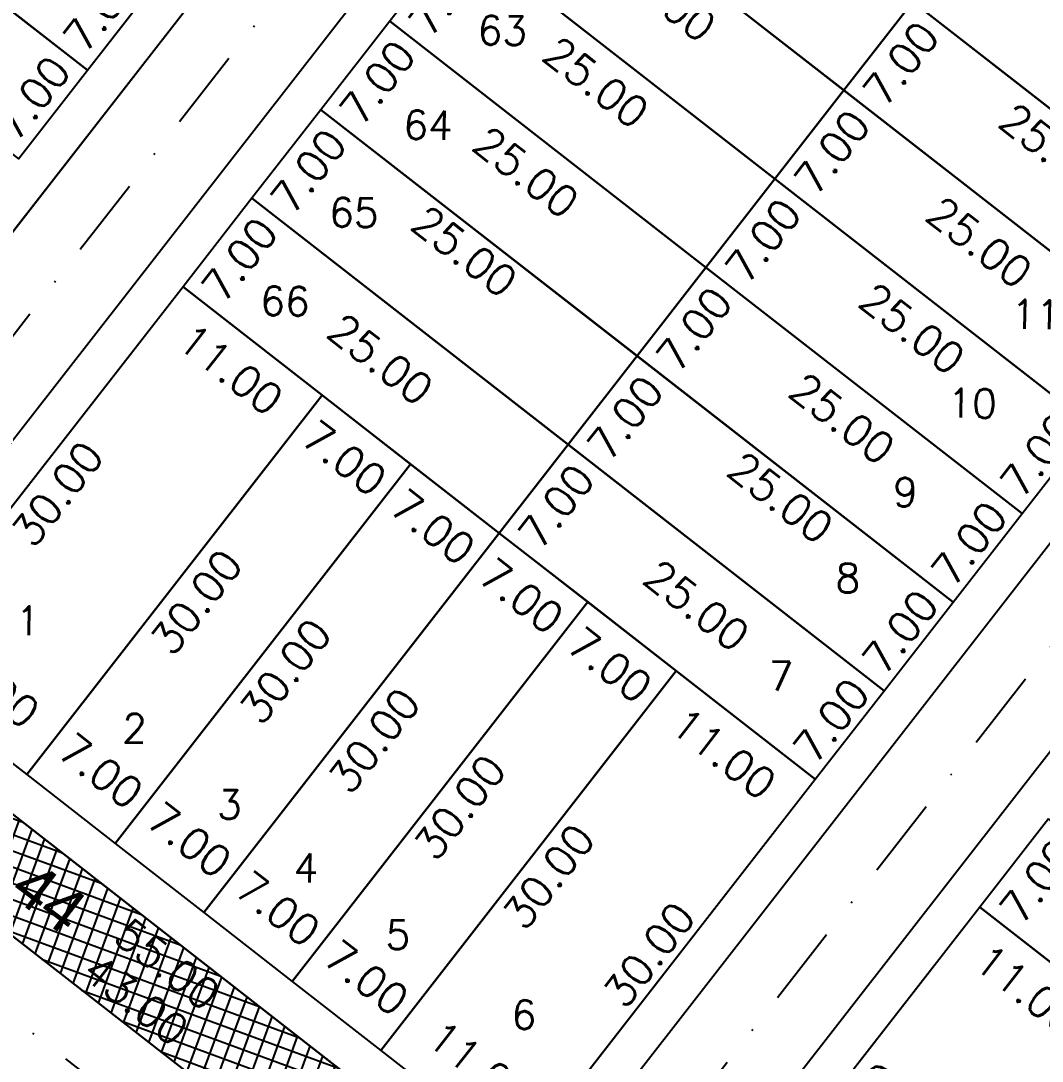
# Model space of a CAD drawing. Header units: millimetres. Extents: x -4430026 to 4783824, y 584 to 9593110.
# Drawn here: x 2690.1 to 2753.8, y 958.2 to 1023.1 of the extents above; entities that cross this region are included whole.
import ezdxf
from ezdxf.enums import TextEntityAlignment as Align

# ---------------------------------------------------------------- set-up
doc = ezdxf.new("R2010")
doc.units = ezdxf.units.MM
doc.linetypes.add('CONTINUO', pattern=[0])
doc.linetypes.add('DASHDOT', pattern=[1, 0.5, -0.25, 0, -0.25])
for name, color, linetype in [('Bra-Rua Calçadas', 1, 'Continuous'), ('Calçada', 1, 'Continuous'), ('Cota', 8, 'Continuous'), ('EIXO DAS VIAS', 252, 'DASHDOT'), ('Lotes', 2, 'Continuous'), ('Numero de lotes', 5, 'Continuous'), ('TXT A.VERDES', 7, 'Continuous'), ('Área Verde Alameda etc.', 92, 'Continuous')]:
    doc.layers.add(name, color=color, linetype=linetype)
doc.styles.add('arcad1', font='romans.shx')
doc.styles.add('ROMANS', font='romans.shx')
doc.dimstyles.new('BOLA100', dxfattribs={"dimscale": 0, "dimtxt": 1.9, "dimasz": 0.18, "dimexe": 0.18, "dimexo": 0.063, "dimgap": 0, "dimtad": 1, "dimzin": 4, "dimdsep": 46, "dimtxsty": 'ROMANS', "dimcen": 0.09, "dimse1": 1, "dimse2": 1, "dimsd1": 1, "dimsd2": 1, "dimclrt": 256, "dimaunit": 1, "dimadec": 4, "dimazin": 0, "dimtfac": 1.2, "dimtix": 1, "dimtmove": 2, "dimatfit": 3, "dimfxl": 1, "dimtvp": 2, "dimtolj": 1, "dimtzin": 4, "dimarcsym": 0})
pattern_1 = [(69.82082076, (-350710.31295, -9590084.73025), (-0.894034063135, 0.32857167248), []), (159.82082076, (-350710.31295, -9590084.73025), (-0.32857167248, -0.894034063135), [])]

# ---------------------------------------------------------------- blocks, each defined once
blk = doc.blocks.new('*D640')
at = {"layer": 'DEFPOINTS', "color": 0}
for p in [(2749.92, 967.838), (2752.121, 966.124), (2731.489, 944.168)]:
    blk.add_point(p, dxfattribs=at)
at = {"layer": 'Cota', "insert": (2742.156, 954.872), "char_height": 1.9, "attachment_point": 5, "rotation": 52.09358, "style": 'ROMANS'}
blk.add_mtext('\\A1;30.00', dxfattribs=at)
blk = doc.blocks.new('*D641')
at = {"layer": 'DEFPOINTS', "color": 0}
for p in [(2758.599, 961.08), (2760.646, 959.486), (2740.168, 937.409)]:
    blk.add_point(p, dxfattribs=at)
at = {"layer": 'Cota', "insert": (2750.681, 948.234), "char_height": 1.9, "attachment_point": 5, "rotation": 52.09358, "style": 'ROMANS'}
blk.add_mtext('\\A1;30.00', dxfattribs=at)
blk = doc.blocks.new('*D647')
at = {"layer": 'DEFPOINTS', "color": 0}
for p in [(2754.22, 973.361), (2756.422, 971.647), (2749.92, 967.838)]:
    blk.add_point(p, dxfattribs=at)
at = {"layer": 'Cota', "insert": (2753.522, 969.469), "char_height": 1.9, "attachment_point": 5, "rotation": 52.09358, "style": 'ROMANS'}
blk.add_mtext('\\A1;7.00', dxfattribs=at)
blk = doc.blocks.new('*D747')
at = {"layer": 'DEFPOINTS', "color": 0}
for p in [(2700.212, 1006.544), (2702.342, 1004.885), (2681.781, 982.873)]:
    blk.add_point(p, dxfattribs=at)
at = {"layer": 'Cota', "insert": (2692.377, 993.633), "char_height": 1.9, "attachment_point": 5, "rotation": 52.09358, "style": 'ROMANS'}
blk.add_mtext('\\A1;30.00', dxfattribs=at)
blk = doc.blocks.new('*D748')
at = {"layer": 'DEFPOINTS', "color": 0}
for p in [(2708.891, 999.785), (2711.013, 998.134), (2690.46, 976.115)]:
    blk.add_point(p, dxfattribs=at)
at = {"layer": 'Cota', "insert": (2701.047, 986.882), "char_height": 1.9, "attachment_point": 5, "rotation": 52.09358, "style": 'ROMANS'}
blk.add_mtext('\\A1;30.00', dxfattribs=at)
blk = doc.blocks.new('*D749')
at = {"layer": 'DEFPOINTS', "color": 0}
for p in [(2714.414, 995.485), (2716.558, 993.816), (2695.983, 971.814)]:
    blk.add_point(p, dxfattribs=at)
at = {"layer": 'Cota', "insert": (2706.593, 982.564), "char_height": 1.9, "attachment_point": 5, "rotation": 52.09358, "style": 'ROMANS'}
blk.add_mtext('\\A1;30.00', dxfattribs=at)
blk = doc.blocks.new('*D750')
at = {"layer": 'DEFPOINTS', "color": 0}
for p in [(2719.937, 991.184), (2722.103, 989.498), (2701.506, 967.514)]:
    blk.add_point(p, dxfattribs=at)
at = {"layer": 'Cota', "insert": (2712.138, 978.246), "char_height": 1.9, "attachment_point": 5, "rotation": 52.09358, "style": 'ROMANS'}
blk.add_mtext('\\A1;30.00', dxfattribs=at)
blk = doc.blocks.new('*D751')
at = {"layer": 'DEFPOINTS', "color": 0}
for p in [(2725.46, 986.884), (2727.447, 985.337), (2707.029, 963.213)]:
    blk.add_point(p, dxfattribs=at)
at = {"layer": 'Cota', "insert": (2717.482, 974.085), "char_height": 1.9, "attachment_point": 5, "rotation": 52.09358, "style": 'ROMANS'}
blk.add_mtext('\\A1;30.00', dxfattribs=at)
blk = doc.blocks.new('*D752')
at = {"layer": 'DEFPOINTS', "color": 0}
for p in [(2730.984, 982.583), (2732.992, 981.019), (2712.552, 958.913)]:
    blk.add_point(p, dxfattribs=at)
at = {"layer": 'Cota', "insert": (2723.027, 969.767), "char_height": 1.9, "attachment_point": 5, "rotation": 52.09358, "style": 'ROMANS'}
blk.add_mtext('\\A1;30.00', dxfattribs=at)
blk = doc.blocks.new('*D753')
at = {"layer": 'DEFPOINTS', "color": 0}
for p in [(2739.259, 976.14), (2739.663, 975.825), (2721.231, 952.154)]:
    blk.add_point(p, dxfattribs=at)
at = {"layer": 'Cota', "insert": (2729.293, 964.888), "char_height": 1.9, "attachment_point": 5, "rotation": 52.09358, "style": 'ROMANS'}
blk.add_mtext('\\A1;30.00', dxfattribs=at)
blk = doc.blocks.new('*D754')
at = {"layer": 'DEFPOINTS', "color": 0}
for p in [(2704.513, 1012.067), (2706.642, 1010.408), (2700.212, 1006.544)]:
    blk.add_point(p, dxfattribs=at)
at = {"layer": 'Cota', "insert": (2703.743, 1008.23), "char_height": 1.9, "attachment_point": 5, "rotation": 52.09358, "style": 'ROMANS'}
blk.add_mtext('\\A1;7.00', dxfattribs=at)
blk = doc.blocks.new('*D755')
at = {"layer": 'DEFPOINTS', "color": 0}
for p in [(2708.813, 1017.59), (2710.943, 1015.931), (2704.513, 1012.067)]:
    blk.add_point(p, dxfattribs=at)
at = {"layer": 'Cota', "insert": (2708.043, 1013.753), "char_height": 1.9, "attachment_point": 5, "rotation": 52.09358, "style": 'ROMANS'}
blk.add_mtext('\\A1;7.00', dxfattribs=at)
blk = doc.blocks.new('*D756')
at = {"layer": 'DEFPOINTS', "color": 0}
for p in [(2713.114, 1023.113), (2715.244, 1021.454), (2708.813, 1017.59)]:
    blk.add_point(p, dxfattribs=at)
at = {"layer": 'Cota', "insert": (2712.344, 1019.276), "char_height": 1.9, "attachment_point": 5, "rotation": 52.09358, "style": 'ROMANS'}
blk.add_mtext('\\A1;7.00', dxfattribs=at)
blk = doc.blocks.new('*D757')
at = {"layer": 'DEFPOINTS', "color": 0}
for p in [(2717.414, 1028.636), (2719.544, 1026.977), (2713.114, 1023.113)]:
    blk.add_point(p, dxfattribs=at)
at = {"layer": 'Cota', "insert": (2716.644, 1024.8), "char_height": 1.9, "attachment_point": 5, "rotation": 52.09358, "style": 'ROMANS'}
blk.add_mtext('\\A1;7.00', dxfattribs=at)
blk = doc.blocks.new('*D774')
at = {"layer": 'DEFPOINTS', "color": 0}
for p in [(2724.238, 996.707), (2726.404, 995.021), (2719.937, 991.184)]:
    blk.add_point(p, dxfattribs=at)
at = {"layer": 'Cota', "insert": (2723.504, 992.843), "char_height": 1.9, "attachment_point": 5, "rotation": 52.09358, "style": 'ROMANS'}
blk.add_mtext('\\A1;7.00', dxfattribs=at)
blk = doc.blocks.new('*D775')
at = {"layer": 'DEFPOINTS', "color": 0}
for p in [(2728.539, 1002.23), (2730.704, 1000.544), (2724.238, 996.707)]:
    blk.add_point(p, dxfattribs=at)
at = {"layer": 'Cota', "insert": (2727.805, 998.366), "char_height": 1.9, "attachment_point": 5, "rotation": 52.09358, "style": 'ROMANS'}
blk.add_mtext('\\A1;7.00', dxfattribs=at)
blk = doc.blocks.new('*D776')
at = {"layer": 'DEFPOINTS', "color": 0}
for p in [(2732.839, 1007.754), (2735.005, 1006.067), (2728.539, 1002.23)]:
    blk.add_point(p, dxfattribs=at)
at = {"layer": 'Cota', "insert": (2732.105, 1003.889), "char_height": 1.9, "attachment_point": 5, "rotation": 52.09358, "style": 'ROMANS'}
blk.add_mtext('\\A1;7.00', dxfattribs=at)
blk = doc.blocks.new('*D777')
at = {"layer": 'DEFPOINTS', "color": 0}
for p in [(2737.14, 1013.277), (2739.306, 1011.59), (2732.839, 1007.754)]:
    blk.add_point(p, dxfattribs=at)
at = {"layer": 'Cota', "insert": (2736.406, 1009.412), "char_height": 1.9, "attachment_point": 5, "rotation": 52.09358, "style": 'ROMANS'}
blk.add_mtext('\\A1;7.00', dxfattribs=at)
blk = doc.blocks.new('*D778')
at = {"layer": 'DEFPOINTS', "color": 0}
for p in [(2741.44, 1018.8), (2743.606, 1017.113), (2737.14, 1013.277)]:
    blk.add_point(p, dxfattribs=at)
at = {"layer": 'Cota', "insert": (2740.706, 1014.935), "char_height": 1.9, "attachment_point": 5, "rotation": 52.09358, "style": 'ROMANS'}
blk.add_mtext('\\A1;7.00', dxfattribs=at)
blk = doc.blocks.new('*D779')
at = {"layer": 'DEFPOINTS', "color": 0}
for p in [(2745.741, 1024.323), (2747.907, 1022.636), (2741.44, 1018.8)]:
    blk.add_point(p, dxfattribs=at)
at = {"layer": 'Cota', "insert": (2745.007, 1020.459), "char_height": 1.9, "attachment_point": 5, "rotation": 52.09358, "style": 'ROMANS'}
blk.add_mtext('\\A1;7.00', dxfattribs=at)
blk = doc.blocks.new('*D794')
at = {"layer": 'DEFPOINTS', "color": 0}
for p in [(2743.559, 981.663), (2743.963, 981.348), (2739.663, 975.825)]:
    blk.add_point(p, dxfattribs=at)
at = {"layer": 'Cota', "insert": (2740.659, 979.485), "char_height": 1.9, "attachment_point": 5, "rotation": 52.09358, "style": 'ROMANS'}
blk.add_mtext('\\A1;7.00', dxfattribs=at)
blk = doc.blocks.new('*D795')
at = {"layer": 'DEFPOINTS', "color": 0}
for p in [(2747.86, 987.186), (2748.264, 986.871), (2743.963, 981.348)]:
    blk.add_point(p, dxfattribs=at)
at = {"layer": 'Cota', "insert": (2744.96, 985.008), "char_height": 1.9, "attachment_point": 5, "rotation": 52.09358, "style": 'ROMANS'}
blk.add_mtext('\\A1;7.00', dxfattribs=at)
blk = doc.blocks.new('*D796')
at = {"layer": 'DEFPOINTS', "color": 0}
for p in [(2752.16, 992.709), (2752.565, 992.394), (2748.264, 986.871)]:
    blk.add_point(p, dxfattribs=at)
at = {"layer": 'Cota', "insert": (2749.261, 990.531), "char_height": 1.9, "attachment_point": 5, "rotation": 52.09358, "style": 'ROMANS'}
blk.add_mtext('\\A1;7.00', dxfattribs=at)
blk = doc.blocks.new('*D797')
at = {"layer": 'DEFPOINTS', "color": 0}
for p in [(2756.461, 998.232), (2756.865, 997.917), (2752.565, 992.394)]:
    blk.add_point(p, dxfattribs=at)
at = {"layer": 'Cota', "insert": (2753.561, 996.054), "char_height": 1.9, "attachment_point": 5, "rotation": 52.09358, "style": 'ROMANS'}
blk.add_mtext('\\A1;7.00', dxfattribs=at)
blk = doc.blocks.new('*D1075')
at = {"layer": 'DEFPOINTS', "color": 0}
for p in [(2693.714, 1020.475), (2694.255, 1020.054), (2689.955, 1014.53)]:
    blk.add_point(p, dxfattribs=at)
at = {"layer": 'Cota', "insert": (2690.815, 1018.297), "char_height": 1.9, "attachment_point": 5, "rotation": 52.09358, "style": 'ROMANS'}
blk.add_mtext('\\A1;7.00', dxfattribs=at)
blk = doc.blocks.new('*D1076')
at = {"layer": 'DEFPOINTS', "color": 0}
for p in [(2698.015, 1025.998), (2698.556, 1025.577), (2694.255, 1020.054)]:
    blk.add_point(p, dxfattribs=at)
at = {"layer": 'Cota', "insert": (2695.115, 1023.82), "char_height": 1.9, "attachment_point": 5, "rotation": 52.09358, "style": 'ROMANS'}
blk.add_mtext('\\A1;7.00', dxfattribs=at)
blk = doc.blocks.new('*D4923')
at = {"layer": 'DEFPOINTS', "color": 0}
for p in [(2750.042, 1029.846), (2769.767, 1014.487), (2767.734, 1011.876)]:
    blk.add_point(p, dxfattribs=at)
at = {"layer": 'Cota', "insert": (2758.455, 1020.305), "char_height": 1.9, "attachment_point": 5, "rotation": 322.09358, "style": 'ROMANS'}
blk.add_mtext('\\A1;25.00', dxfattribs=at)
blk = doc.blocks.new('*D4931')
at = {"layer": 'DEFPOINTS', "color": 0}
for p in [(2726.016, 1039.682), (2745.741, 1024.323), (2743.992, 1022.077)]:
    blk.add_point(p, dxfattribs=at)
at = {"layer": 'Cota', "insert": (2734.713, 1030.506), "char_height": 1.9, "attachment_point": 5, "rotation": 322.09358, "style": 'ROMANS'}
blk.add_mtext('\\A1;25.00', dxfattribs=at)
blk = doc.blocks.new('*D4932')
at = {"layer": 'DEFPOINTS', "color": 0}
for p in [(2745.741, 1024.323), (2765.466, 1008.964), (2763.717, 1006.717)]:
    blk.add_point(p, dxfattribs=at)
at = {"layer": 'Cota', "insert": (2754.438, 1015.147), "char_height": 1.9, "attachment_point": 5, "rotation": 322.09358, "style": 'ROMANS'}
blk.add_mtext('\\A1;25.00', dxfattribs=at)
blk = doc.blocks.new('*D4942')
at = {"layer": 'DEFPOINTS', "color": 0}
for p in [(2721.715, 1034.159), (2741.44, 1018.8), (2739.451, 1016.245)]:
    blk.add_point(p, dxfattribs=at)
at = {"layer": 'Cota', "insert": (2730.172, 1024.675), "char_height": 1.9, "attachment_point": 5, "rotation": 322.09358, "style": 'ROMANS'}
blk.add_mtext('\\A1;25.00', dxfattribs=at)
blk = doc.blocks.new('*D4943')
at = {"layer": 'DEFPOINTS', "color": 0}
for p in [(2741.44, 1018.8), (2761.166, 1003.44), (2759.177, 1000.886)]:
    blk.add_point(p, dxfattribs=at)
at = {"layer": 'Cota', "insert": (2749.898, 1009.315), "char_height": 1.9, "attachment_point": 5, "rotation": 322.09358, "style": 'ROMANS'}
blk.add_mtext('\\A1;25.00', dxfattribs=at)
blk = doc.blocks.new('*D4950')
at = {"layer": 'DEFPOINTS', "color": 0}
for p in [(2717.414, 1028.636), (2737.14, 1013.277), (2735.26, 1010.863)]:
    blk.add_point(p, dxfattribs=at)
at = {"layer": 'Cota', "insert": (2725.981, 1019.292), "char_height": 1.9, "attachment_point": 5, "rotation": 322.09358, "style": 'ROMANS'}
blk.add_mtext('\\A1;25.00', dxfattribs=at)
blk = doc.blocks.new('*D4951')
at = {"layer": 'DEFPOINTS', "color": 0}
for p in [(2737.14, 1013.277), (2756.865, 997.917), (2754.986, 995.503)]:
    blk.add_point(p, dxfattribs=at)
at = {"layer": 'Cota', "insert": (2745.707, 1003.933), "char_height": 1.9, "attachment_point": 5, "rotation": 322.09358, "style": 'ROMANS'}
blk.add_mtext('\\A1;25.00', dxfattribs=at)
blk = doc.blocks.new('*D4961')
at = {"layer": 'DEFPOINTS', "color": 0}
for p in [(2713.114, 1023.113), (2732.839, 1007.754), (2730.894, 1005.256)]:
    blk.add_point(p, dxfattribs=at)
at = {"layer": 'Cota', "insert": (2721.615, 1013.685), "char_height": 1.9, "attachment_point": 5, "rotation": 322.09358, "style": 'ROMANS'}
blk.add_mtext('\\A1;25.00', dxfattribs=at)
blk = doc.blocks.new('*D4962')
at = {"layer": 'DEFPOINTS', "color": 0}
for p in [(2732.839, 1007.754), (2752.565, 992.394), (2750.62, 989.897)]:
    blk.add_point(p, dxfattribs=at)
at = {"layer": 'Cota', "insert": (2741.341, 998.326), "char_height": 1.9, "attachment_point": 5, "rotation": 322.09358, "style": 'ROMANS'}
blk.add_mtext('\\A1;25.00', dxfattribs=at)
blk = doc.blocks.new('*D4968')
at = {"layer": 'DEFPOINTS', "color": 0}
for p in [(2708.813, 1017.59), (2728.539, 1002.23), (2727.052, 1000.322)]:
    blk.add_point(p, dxfattribs=at)
at = {"layer": 'Cota', "insert": (2717.773, 1008.751), "char_height": 1.9, "attachment_point": 5, "rotation": 322.09358, "style": 'ROMANS'}
blk.add_mtext('\\A1;25.00', dxfattribs=at)
blk = doc.blocks.new('*D4969')
at = {"layer": 'DEFPOINTS', "color": 0}
for p in [(2728.539, 1002.23), (2748.264, 986.871), (2746.778, 984.962)]:
    blk.add_point(p, dxfattribs=at)
at = {"layer": 'Cota', "insert": (2737.499, 993.392), "char_height": 1.9, "attachment_point": 5, "rotation": 322.09358, "style": 'ROMANS'}
blk.add_mtext('\\A1;25.00', dxfattribs=at)
blk = doc.blocks.new('*D4976')
at = {"layer": 'DEFPOINTS', "color": 0}
for p in [(2674.53, 1035.413), (2694.255, 1020.054), (2691.831, 1016.94)]:
    blk.add_point(p, dxfattribs=at)
at = {"layer": 'Cota', "insert": (2682.552, 1025.369), "char_height": 1.9, "attachment_point": 5, "rotation": 322.09358, "style": 'ROMANS'}
blk.add_mtext('\\A1;25.00', dxfattribs=at)
blk = doc.blocks.new('*D4977')
at = {"layer": 'DEFPOINTS', "color": 0}
for p in [(2704.513, 1012.067), (2724.238, 996.707), (2721.813, 993.594)]:
    blk.add_point(p, dxfattribs=at)
at = {"layer": 'Cota', "insert": (2712.534, 1002.023), "char_height": 1.9, "attachment_point": 5, "rotation": 322.09358, "style": 'ROMANS'}
blk.add_mtext('\\A1;25.00', dxfattribs=at)
blk = doc.blocks.new('*D4978')
at = {"layer": 'DEFPOINTS', "color": 0}
for p in [(2724.238, 996.707), (2743.963, 981.348), (2741.539, 978.234)]:
    blk.add_point(p, dxfattribs=at)
at = {"layer": 'Cota', "insert": (2732.26, 986.663), "char_height": 1.9, "attachment_point": 5, "rotation": 322.09358, "style": 'ROMANS'}
blk.add_mtext('\\A1;25.00', dxfattribs=at)
blk = doc.blocks.new('*D4985')
at = {"layer": 'DEFPOINTS', "color": 0}
for p in [(2700.212, 1006.544), (2708.891, 999.785), (2706.925, 997.261)]:
    blk.add_point(p, dxfattribs=at)
at = {"layer": 'Cota', "insert": (2703.169, 1001.389), "char_height": 1.9, "attachment_point": 5, "rotation": 322.09358, "style": 'ROMANS'}
blk.add_mtext('\\A1;11.00', dxfattribs=at)
blk = doc.blocks.new('*D4986')
at = {"layer": 'DEFPOINTS', "color": 0}
for p in [(2708.891, 999.785), (2714.414, 995.485), (2712.448, 992.96)]:
    blk.add_point(p, dxfattribs=at)
at = {"layer": 'Cota', "insert": (2710.27, 995.86), "char_height": 1.9, "attachment_point": 5, "rotation": 322.09358, "style": 'ROMANS'}
blk.add_mtext('\\A1;7.00', dxfattribs=at)
blk = doc.blocks.new('*D4987')
at = {"layer": 'DEFPOINTS', "color": 0}
for p in [(2714.414, 995.485), (2719.937, 991.184), (2717.971, 988.659)]:
    blk.add_point(p, dxfattribs=at)
at = {"layer": 'Cota', "insert": (2715.793, 991.559), "char_height": 1.9, "attachment_point": 5, "rotation": 322.09358, "style": 'ROMANS'}
blk.add_mtext('\\A1;7.00', dxfattribs=at)
blk = doc.blocks.new('*D4988')
at = {"layer": 'DEFPOINTS', "color": 0}
for p in [(2719.937, 991.184), (2725.46, 986.884), (2723.494, 984.359)]:
    blk.add_point(p, dxfattribs=at)
at = {"layer": 'Cota', "insert": (2721.317, 987.259), "char_height": 1.9, "attachment_point": 5, "rotation": 322.09358, "style": 'ROMANS'}
blk.add_mtext('\\A1;7.00', dxfattribs=at)
blk = doc.blocks.new('*D4989')
at = {"layer": 'DEFPOINTS', "color": 0}
for p in [(2725.46, 986.884), (2730.984, 982.583), (2729.018, 980.058)]:
    blk.add_point(p, dxfattribs=at)
at = {"layer": 'Cota', "insert": (2726.84, 982.958), "char_height": 1.9, "attachment_point": 5, "rotation": 322.09358, "style": 'ROMANS'}
blk.add_mtext('\\A1;7.00', dxfattribs=at)
blk = doc.blocks.new('*D4990')
at = {"layer": 'DEFPOINTS', "color": 0}
for p in [(2730.984, 982.583), (2739.663, 975.825), (2737.697, 973.3)]:
    blk.add_point(p, dxfattribs=at)
at = {"layer": 'Cota', "insert": (2733.941, 977.429), "char_height": 1.9, "attachment_point": 5, "rotation": 322.09358, "style": 'ROMANS'}
blk.add_mtext('\\A1;11.00', dxfattribs=at)
blk = doc.blocks.new('*D4991')
at = {"layer": 'DEFPOINTS', "color": 0}
for p in [(2749.92, 967.838), (2758.599, 961.08), (2756.633, 958.555)]:
    blk.add_point(p, dxfattribs=at)
at = {"layer": 'Cota', "insert": (2752.877, 962.684), "char_height": 1.9, "attachment_point": 5, "rotation": 322.09358, "style": 'ROMANS'}
blk.add_mtext('\\A1;11.00', dxfattribs=at)
blk = doc.blocks.new('*D5003')
at = {"layer": 'DEFPOINTS', "color": 0}
for p in [(2681.781, 982.873), (2691.732, 977.749), (2690.46, 976.115)]:
    blk.add_point(p, dxfattribs=at)
at = {"layer": 'Cota', "insert": (2687.976, 981.877), "char_height": 1.9, "attachment_point": 5, "rotation": 322.09358, "style": 'ROMANS'}
blk.add_mtext('\\A1;11.00', dxfattribs=at)
blk = doc.blocks.new('*D5004')
at = {"layer": 'DEFPOINTS', "color": 0}
for p in [(2690.46, 976.115), (2697.255, 973.448), (2695.983, 971.814)]:
    blk.add_point(p, dxfattribs=at)
at = {"layer": 'Cota', "insert": (2695.077, 976.348), "char_height": 1.9, "attachment_point": 5, "rotation": 322.09358, "style": 'ROMANS'}
blk.add_mtext('\\A1;7.00', dxfattribs=at)
blk = doc.blocks.new('*D5005')
at = {"layer": 'DEFPOINTS', "color": 0}
for p in [(2695.983, 971.814), (2702.778, 969.147), (2701.506, 967.514)]:
    blk.add_point(p, dxfattribs=at)
at = {"layer": 'Cota', "insert": (2700.6, 972.047), "char_height": 1.9, "attachment_point": 5, "rotation": 322.09358, "style": 'ROMANS'}
blk.add_mtext('\\A1;7.00', dxfattribs=at)
blk = doc.blocks.new('*D5006')
at = {"layer": 'DEFPOINTS', "color": 0}
for p in [(2701.506, 967.514), (2708.301, 964.847), (2707.029, 963.213)]:
    blk.add_point(p, dxfattribs=at)
at = {"layer": 'Cota', "insert": (2706.123, 967.747), "char_height": 1.9, "attachment_point": 5, "rotation": 322.09358, "style": 'ROMANS'}
blk.add_mtext('\\A1;7.00', dxfattribs=at)
blk = doc.blocks.new('*D5007')
at = {"layer": 'DEFPOINTS', "color": 0}
for p in [(2707.029, 963.213), (2713.824, 960.546), (2712.552, 958.913)]:
    blk.add_point(p, dxfattribs=at)
at = {"layer": 'Cota', "insert": (2711.646, 963.446), "char_height": 1.9, "attachment_point": 5, "rotation": 322.09358, "style": 'ROMANS'}
blk.add_mtext('\\A1;7.00', dxfattribs=at)
blk = doc.blocks.new('*D5008')
at = {"layer": 'DEFPOINTS', "color": 0}
for p in [(2712.552, 958.913), (2722.504, 953.788), (2721.231, 952.154)]:
    blk.add_point(p, dxfattribs=at)
at = {"layer": 'Cota', "insert": (2718.748, 957.917), "char_height": 1.9, "attachment_point": 5, "rotation": 322.09358, "style": 'ROMANS'}
blk.add_mtext('\\A1;11.00', dxfattribs=at)
blk = doc.blocks.new('*D7632')
at = {"layer": 'DEFPOINTS', "color": 0}
for p in [(2671.249, 970.162), (2761.197, 900.123), (2759.837, 898.377)]:
    blk.add_point(p, dxfattribs=at)
at = {"layer": 'Cota', "insert": (2715.447, 934.146), "char_height": 1.9, "attachment_point": 5, "rotation": 322.09358, "style": 'ROMANS'}
blk.add_mtext('\\A1;114.00', dxfattribs=at)
blk = doc.blocks.new('*D7633')
at = {"layer": 'DEFPOINTS', "color": 0}
for p in [(2667.905, 965.867), (2667.563, 965.427), (2757.511, 895.389)]:
    blk.add_point(p, dxfattribs=at)
at = {"layer": 'Cota', "insert": (2713.463, 931.597), "char_height": 1.9, "attachment_point": 5, "rotation": 322.09358, "style": 'ROMANS'}
blk.add_mtext('\\A1;114.00', dxfattribs=at)

msp = doc.modelspace()

# ---------------------------------------------------------------- hatches: boundary and pattern name
at = {"layer": 'Área Verde Alameda etc.'}
h = msp.add_hatch(dxfattribs=at)
h.set_pattern_fill('ANSI37', color=256, scale=0.3, angle=24.82082, style=0)
h.set_pattern_definition(pattern_1)
edge = h.paths.add_edge_path()
edge.add_line((2721.668, 948.646), (2678.272, 982.437))
edge.add_arc((2683.006, 978.75), 6, 142.09358, 232.09358)
edge.add_line((2679.32, 974.016), (2713.248, 947.598))
edge.add_arc((2716.934, 952.332), 6, 232.09358, 322.09358)
h = msp.add_hatch(dxfattribs=at)
h.set_pattern_fill('ANSI37', color=256, scale=0.3, angle=24.82082, style=0)
h.set_pattern_definition(pattern_1)
edge = h.paths.add_edge_path()
edge.add_line((2671.249, 970.162), (2761.197, 900.123))
edge.add_arc((2759.968, 898.545), 2, -37.90642, 52.09358, ccw=False)
edge.add_line((2761.546, 897.316), (2760.317, 895.738))
edge.add_arc((2758.739, 896.967), 2, 232.09358, 322.09358, ccw=False)
edge.add_line((2757.511, 895.389), (2667.563, 965.427))

# ---------------------------------------------------------------- linework, layer by layer
at = {"layer": 'Bra-Rua Calçadas'}
msp.add_lwpolyline([(2721.668, 948.646), (2678.272, 982.437, 0.414214), (2679.32, 974.016), (2713.248, 947.598, 0.414214)], format="xyb", close=True, dxfattribs=at)
at = {"layer": 'Calçada', "lineweight": -3}
for p, q in [((2671.96, 987.351), (2824.325, 1183.027)), ((2671.96, 987.351), (2824.325, 1183.027)), ((2830.637, 1178.112), (2678.272, 982.437)), ((2830.637, 1178.112), (2678.272, 982.437)), ((2830.637, 1178.112), (2678.272, 982.437)), ((2830.637, 1178.112), (2678.272, 982.437)), ((2721.668, 948.646), (2874.033, 1144.322)), ((2721.668, 948.646), (2874.033, 1144.322)), ((2721.668, 948.646), (2874.033, 1144.322)), ((2721.668, 948.646), (2874.033, 1144.322)), ((2880.345, 1139.407), (2727.98, 943.731)), ((2880.345, 1139.407), (2727.98, 943.731)), ((2679.32, 974.016), (2713.248, 947.598)), ((2679.32, 974.016), (2713.248, 947.598))]:
    msp.add_line(p, q, dxfattribs=at)
msp.add_lwpolyline([(2824.325, 1183.027, 0.414214), (2823.277, 1191.448), (2789.349, 1217.866, 0.414214), (2780.929, 1216.818), (2634.534, 1028.809, 0.289261), (2633.905, 1022.434, 0.111583), (2663.54, 986.304, 0.414214), (2671.96, 987.351)], format="xyb", close=True, dxfattribs=at)
msp.add_lwpolyline([(2824.325, 1183.027, 0.414214), (2823.277, 1191.448), (2789.349, 1217.866, 0.414214), (2780.929, 1216.818), (2634.534, 1028.809, 0.289261), (2633.905, 1022.434, 0.111583), (2663.54, 986.304, 0.414214), (2671.96, 987.351)], format="xyb", close=True, dxfattribs=at)
msp.add_lwpolyline([(2678.272, 982.437), (2721.668, 948.646)], dxfattribs=at)
at = {"layer": 'EIXO DAS VIAS', "ltscale": 10}
for p, q in [((2668.972, 977.004, 103.708), (2833.625, 1188.46, 103.708)), ((2718.68, 938.298, 103.708), (2883.333, 1149.754, 103.708))]:
    msp.add_line(p, q, dxfattribs=at)
at = {"layer": 'EIXO DAS VIAS', "ltscale": 10, "elevation": 103.708}
msp.add_lwpolyline([(2668.972, 977.004), (2718.68, 938.298)], dxfattribs=at)
at = {"layer": 'Lotes', "lineweight": -3}
for p, q in [((2854.485, 1163.979), (2701.506, 967.514)), ((2694.255, 1020.054), (2654.805, 1050.772)), ((2765.466, 1008.964), (2726.016, 1039.682)), ((2761.166, 1003.44), (2721.715, 1034.159)), ((2756.865, 997.917), (2717.414, 1028.636)), ((2752.565, 992.394), (2713.114, 1023.113)), ((2748.264, 986.871), (2708.813, 1017.59)), ((2743.963, 981.348), (2704.513, 1012.067)), ((2739.663, 975.825), (2700.212, 1006.544)), ((2708.891, 999.785), (2690.46, 976.115)), ((2714.414, 995.485), (2695.983, 971.814)), ((2725.46, 986.884), (2707.029, 963.213)), ((2730.984, 982.583), (2712.552, 958.913)), ((2789.371, 937.119), (2749.92, 967.838))]:
    msp.add_line(p, q, dxfattribs=at)
at = {"layer": 'Lotes', "linetype": 'CONTINUO', "lineweight": -3}
for p, q in [((2694.255, 1020.054), (2674.53, 1035.413)), ((2674.53, 1035.413), (2694.255, 1020.054)), ((2741.44, 1018.8), (2721.715, 1034.159)), ((2721.715, 1034.159), (2741.44, 1018.8)), ((2717.414, 1028.636), (2713.114, 1023.113)), ((2737.14, 1013.277), (2717.414, 1028.636)), ((2717.414, 1028.636), (2737.14, 1013.277)), ((2694.255, 1020.054), (2698.556, 1025.577)), ((2741.44, 1018.8), (2745.741, 1024.323)), ((2745.741, 1024.323), (2741.44, 1018.8)), ((2745.741, 1024.323), (2765.466, 1008.964)), ((2765.466, 1008.964), (2745.741, 1024.323)), ((2713.114, 1023.113), (2708.813, 1017.59)), ((2732.839, 1007.754), (2713.114, 1023.113)), ((2713.114, 1023.113), (2732.839, 1007.754)), ((2689.955, 1014.53), (2694.255, 1020.054)), ((2737.14, 1013.277), (2741.44, 1018.8)), ((2741.44, 1018.8), (2737.14, 1013.277)), ((2741.44, 1018.8), (2761.166, 1003.44)), ((2761.166, 1003.44), (2741.44, 1018.8)), ((2708.813, 1017.59), (2704.513, 1012.067)), ((2728.539, 1002.23), (2708.813, 1017.59)), ((2708.813, 1017.59), (2728.539, 1002.23)), ((2732.839, 1007.754), (2737.14, 1013.277)), ((2737.14, 1013.277), (2732.839, 1007.754)), ((2737.14, 1013.277), (2756.865, 997.917)), ((2756.865, 997.917), (2737.14, 1013.277)), ((2704.513, 1012.067), (2700.212, 1006.544)), ((2724.238, 996.707), (2704.513, 1012.067)), ((2704.513, 1012.067), (2724.238, 996.707)), ((2728.539, 1002.23), (2732.839, 1007.754)), ((2732.839, 1007.754), (2728.539, 1002.23)), ((2732.839, 1007.754), (2752.565, 992.394)), ((2752.565, 992.394), (2732.839, 1007.754)), ((2700.212, 1006.544), (2681.781, 982.873)), ((2700.212, 1006.544), (2719.937, 991.184)), ((2708.891, 999.785), (2700.212, 1006.544)), ((2724.238, 996.707), (2728.539, 1002.23)), ((2728.539, 1002.23), (2724.238, 996.707)), ((2728.539, 1002.23), (2748.264, 986.871)), ((2748.264, 986.871), (2728.539, 1002.23)), ((2708.891, 999.785), (2690.46, 976.115)), ((2690.46, 976.115), (2708.891, 999.785)), ((2714.414, 995.485), (2708.891, 999.785)), ((2752.565, 992.394), (2756.865, 997.917)), ((2719.937, 991.184), (2724.238, 996.707)), ((2724.238, 996.707), (2719.937, 991.184)), ((2724.238, 996.707), (2743.963, 981.348)), ((2743.963, 981.348), (2724.238, 996.707)), ((2714.414, 995.485), (2695.983, 971.814)), ((2695.983, 971.814), (2714.414, 995.485)), ((2719.937, 991.184), (2714.414, 995.485)), ((2748.264, 986.871), (2752.565, 992.394)), ((2719.937, 991.184), (2701.506, 967.514)), ((2701.506, 967.514), (2719.937, 991.184)), ((2719.937, 991.184), (2739.663, 975.825)), ((2725.46, 986.884), (2719.937, 991.184)), ((2725.46, 986.884), (2707.029, 963.213)), ((2707.029, 963.213), (2725.46, 986.884)), ((2730.984, 982.583), (2725.46, 986.884)), ((2743.963, 981.348), (2748.264, 986.871)), ((2681.781, 982.873), (2690.46, 976.115)), ((2730.984, 982.583), (2712.552, 958.913)), ((2712.552, 958.913), (2730.984, 982.583)), ((2739.663, 975.825), (2730.984, 982.583)), ((2739.663, 975.825), (2743.963, 981.348)), ((2690.46, 976.115), (2695.983, 971.814)), ((2721.231, 952.154), (2739.663, 975.825)), ((2754.22, 973.361), (2749.92, 967.838)), ((2695.983, 971.814), (2701.506, 967.514)), ((2749.92, 967.838), (2731.489, 944.168)), ((2749.92, 967.838), (2769.645, 952.479)), ((2758.599, 961.08), (2749.92, 967.838)), ((2701.506, 967.514), (2707.029, 963.213)), ((2707.029, 963.213), (2712.552, 958.913)), ((2712.552, 958.913), (2721.231, 952.154))]:
    msp.add_line(p, q, dxfattribs=at)
at = {"layer": 'Lotes'}
for points in [[(2678.831, 1040.936), (2674.53, 1035.413), (2694.255, 1020.054), (2698.556, 1025.577)], [(2726.016, 1039.682), (2721.715, 1034.159), (2741.44, 1018.8), (2745.741, 1024.323)], [(2674.53, 1035.413), (2670.229, 1029.89), (2689.955, 1014.53), (2694.255, 1020.054)], [(2721.715, 1034.159), (2717.414, 1028.636), (2737.14, 1013.277), (2741.44, 1018.8)], [(2750.042, 1029.846), (2745.741, 1024.323), (2765.466, 1008.964), (2769.767, 1014.487)], [(2717.414, 1028.636), (2713.114, 1023.113), (2732.839, 1007.754), (2737.14, 1013.277)], [(2745.741, 1024.323), (2741.44, 1018.8), (2761.166, 1003.44), (2765.466, 1008.964)], [(2713.114, 1023.113), (2708.813, 1017.59), (2728.539, 1002.23), (2732.839, 1007.754)], [(2741.44, 1018.8), (2737.14, 1013.277), (2756.865, 997.917), (2761.166, 1003.44)], [(2708.813, 1017.59), (2704.513, 1012.067), (2724.238, 996.707), (2728.539, 1002.23)], [(2737.14, 1013.277), (2732.839, 1007.754), (2752.565, 992.394), (2756.865, 997.917)], [(2704.513, 1012.067), (2700.212, 1006.544), (2708.891, 999.785), (2714.414, 995.485), (2719.937, 991.184), (2724.238, 996.707)], [(2732.839, 1007.754), (2728.539, 1002.23), (2748.264, 986.871), (2752.565, 992.394)], [(2700.212, 1006.544), (2681.781, 982.873), (2690.46, 976.115), (2708.891, 999.785)], [(2728.539, 1002.23), (2724.238, 996.707), (2743.963, 981.348), (2748.264, 986.871)], [(2708.891, 999.785), (2690.46, 976.115), (2695.983, 971.814), (2714.414, 995.485)], [(2724.238, 996.707), (2719.937, 991.184), (2725.46, 986.884), (2730.984, 982.583), (2739.663, 975.825), (2743.963, 981.348)], [(2714.414, 995.485), (2695.983, 971.814), (2701.506, 967.514), (2719.937, 991.184)], [(2719.937, 991.184), (2701.506, 967.514), (2707.029, 963.213), (2725.46, 986.884)], [(2725.46, 986.884), (2707.029, 963.213), (2712.552, 958.913), (2730.984, 982.583)], [(2730.984, 982.583), (2712.552, 958.913), (2721.231, 952.154), (2739.663, 975.825)], [(2754.22, 973.361), (2749.92, 967.838), (2758.599, 961.08), (2764.122, 956.779), (2769.645, 952.479), (2773.946, 958.002)], [(2749.92, 967.838), (2731.489, 944.168), (2740.168, 937.409), (2758.599, 961.08)]]:
    msp.add_lwpolyline(points, close=True, dxfattribs=at)
at = {"layer": 'Área Verde Alameda etc.'}
msp.add_lwpolyline([(2721.668, 948.646), (2678.272, 982.437, 0.414214), (2679.32, 974.016), (2713.248, 947.598, 0.414214)], format="xyb", close=True, dxfattribs=at)

# ---------------------------------------------------------------- texts
at = {"layer": 'Cota', "char_height": 1.9, "attachment_point": 5, "rotation": 322.09358, "style": 'ROMANS'}
for s, insert in [('\\A1;55.00', (2699.225, 964.291)), ('\\A1;43.00', (2697.268, 962.072))]:
    msp.add_mtext(s, dxfattribs=dict(at, insert=insert))
at = {"layer": 'Numero de lotes', "style": 'arcad1'}
for s, p in [('63', (2720.139, 1022.529, 103.708)), ('64', (2715.506, 1016.631, 103.708)), ('65', (2710.88, 1011.17, 103.708)), ('66', (2706.58, 1005.647, 103.708)), ('11', (2753.423, 1004.817, 103.708)), ('10', (2749.448, 999.272, 103.708)), ('9', (2745.279, 993.731, 103.708)), ('8', (2741.694, 988.373, 103.708)), ('1', (2690.529, 985.705, 103.708)), ('7', (2737.515, 982.251, 103.708)), ('2', (2697.192, 979.002, 103.708)), ('3', (2703.115, 974.248, 103.708)), ('4', (2707.89, 970.29, 103.708)), ('5', (2713.629, 966.121, 103.708)), ('6', (2721.487, 961.139, 103.708))]:
    msp.add_text(s, height=1.8, rotation=358.97539, dxfattribs=at).set_placement(p, align=Align.MIDDLE_CENTER)
at = {"layer": 'TXT A.VERDES', "linetype": 'CONTINUO', "insert": (2682.133, 977.581, 103.708), "char_height": 2.8, "width": 43.98267, "attachment_point": 1, "rotation": 322.87319, "style": 'arcad1'}
msp.add_mtext('{\\fArial|b0|i0|c0|p34;A.V.A 44}', dxfattribs=at)

# ---------------------------------------------------------------- dimensions: what is measured, and where the dimension line sits
at = {"layer": 'Cota'}
for base, p1, p2, angle, picture, middle in [((2743.992, 1022.077), (2726.016, 1039.682), (2745.741, 1024.323), 142.09358, '*D4931', (2734.713, 1030.506)), ((2691.831, 1016.94), (2674.53, 1035.413), (2694.255, 1020.054), 142.09358, '*D4976', (2682.552, 1025.369)), ((2739.451, 1016.245), (2721.715, 1034.159), (2741.44, 1018.8), 142.09358, '*D4942', (2730.172, 1024.675)), ((2767.734, 1011.876), (2750.042, 1029.846), (2769.767, 1014.487), 142.09358, '*D4923', (2758.455, 1020.305)), ((2719.544, 1026.977), (2713.114, 1023.113), (2717.414, 1028.636), 232.09358, '*D757', (2716.644, 1024.8)), ((2735.26, 1010.863), (2717.414, 1028.636), (2737.14, 1013.277), 142.09358, '*D4950', (2725.981, 1019.292)), ((2698.015, 1025.998), (2694.255, 1020.054), (2698.556, 1025.577), 232.09358, '*D1076', (2695.115, 1023.82)), ((2747.907, 1022.636), (2741.44, 1018.8), (2745.741, 1024.323), 232.09358, '*D779', (2745.007, 1020.459)), ((2763.717, 1006.717), (2745.741, 1024.323), (2765.466, 1008.964), 142.09358, '*D4932', (2754.438, 1015.147)), ((2715.244, 1021.454), (2708.813, 1017.59), (2713.114, 1023.113), 232.09358, '*D756', (2712.344, 1019.276)), ((2730.894, 1005.256), (2713.114, 1023.113), (2732.839, 1007.754), 142.09358, '*D4961', (2721.615, 1013.685)), ((2693.714, 1020.475), (2689.955, 1014.53), (2694.255, 1020.054), 232.09358, '*D1075', (2690.815, 1018.297)), ((2743.606, 1017.113), (2737.14, 1013.277), (2741.44, 1018.8), 232.09358, '*D778', (2740.706, 1014.935)), ((2759.177, 1000.886), (2741.44, 1018.8), (2761.166, 1003.44), 142.09358, '*D4943', (2749.898, 1009.315)), ((2710.943, 1015.931), (2704.513, 1012.067), (2708.813, 1017.59), 232.09358, '*D755', (2708.043, 1013.753)), ((2727.052, 1000.322), (2708.813, 1017.59), (2728.539, 1002.23), 142.09358, '*D4968', (2717.773, 1008.751)), ((2739.306, 1011.59), (2732.839, 1007.754), (2737.14, 1013.277), 232.09358, '*D777', (2736.406, 1009.412)), ((2754.986, 995.503), (2737.14, 1013.277), (2756.865, 997.917), 142.09358, '*D4951', (2745.707, 1003.933)), ((2706.642, 1010.408), (2700.212, 1006.544), (2704.513, 1012.067), 232.09358, '*D754', (2703.743, 1008.23)), ((2721.813, 993.594), (2704.513, 1012.067), (2724.238, 996.707), 142.09358, '*D4977', (2712.534, 1002.023)), ((2735.005, 1006.067), (2728.539, 1002.23), (2732.839, 1007.754), 232.09358, '*D776', (2732.105, 1003.889)), ((2750.62, 989.897), (2732.839, 1007.754), (2752.565, 992.394), 142.09358, '*D4962', (2741.341, 998.326)), ((2706.925, 997.261), (2700.212, 1006.544), (2708.891, 999.785), 142.09358, '*D4985', (2703.169, 1001.389)), ((2730.704, 1000.544), (2724.238, 996.707), (2728.539, 1002.23), 232.09358, '*D775', (2727.805, 998.366)), ((2746.778, 984.962), (2728.539, 1002.23), (2748.264, 986.871), 142.09358, '*D4969', (2737.499, 993.392)), ((2712.448, 992.96), (2708.891, 999.785), (2714.414, 995.485), 142.09358, '*D4986', (2710.27, 995.86)), ((2756.461, 998.232), (2752.565, 992.394), (2756.865, 997.917), 232.09358, '*D797', (2753.561, 996.054)), ((2726.404, 995.021), (2719.937, 991.184), (2724.238, 996.707), 232.09358, '*D774', (2723.504, 992.843)), ((2741.539, 978.234), (2724.238, 996.707), (2743.963, 981.348), 142.09358, '*D4978', (2732.26, 986.663)), ((2717.971, 988.659), (2714.414, 995.485), (2719.937, 991.184), 142.09358, '*D4987', (2715.793, 991.559)), ((2752.16, 992.709), (2748.264, 986.871), (2752.565, 992.394), 232.09358, '*D796', (2749.261, 990.531)), ((2723.494, 984.359), (2719.937, 991.184), (2725.46, 986.884), 142.09358, '*D4988', (2721.317, 987.259)), ((2747.86, 987.186), (2743.963, 981.348), (2748.264, 986.871), 232.09358, '*D795', (2744.96, 985.008)), ((2729.018, 980.058), (2725.46, 986.884), (2730.984, 982.583), 142.09358, '*D4989', (2726.84, 982.958)), ((2737.697, 973.3), (2730.984, 982.583), (2739.663, 975.825), 142.09358, '*D4990', (2733.941, 977.429)), ((2743.559, 981.663), (2739.663, 975.825), (2743.963, 981.348), 232.09358, '*D794', (2740.659, 979.485)), ((2697.255, 973.448), (2690.46, 976.115), (2695.983, 971.814), 142.09358, '*D5004', (2695.077, 976.348)), ((2702.778, 969.147), (2695.983, 971.814), (2701.506, 967.514), 142.09358, '*D5005', (2700.6, 972.047)), ((2756.422, 971.647), (2749.92, 967.838), (2754.22, 973.361), 232.09358, '*D647', (2753.522, 969.469)), ((2708.301, 964.847), (2701.506, 967.514), (2707.029, 963.213), 142.09358, '*D5006', (2706.123, 967.747)), ((2756.633, 958.555), (2749.92, 967.838), (2758.599, 961.08), 142.09358, '*D4991', (2752.877, 962.684)), ((2713.824, 960.546), (2707.029, 963.213), (2712.552, 958.913), 142.09358, '*D5007', (2711.646, 963.446)), ((2722.504, 953.788), (2712.552, 958.913), (2721.231, 952.154), 142.09358, '*D5008', (2718.748, 957.917))]:
    dim = msp.add_linear_dim(base=base, p1=p1, p2=p2, angle=angle, dimstyle='BOLA100', override={"dimscale": 1}, dxfattribs=at)
    dim.commit()
    dim.dimension.update_dxf_attribs({"geometry": picture, "text_midpoint": middle})
for p1, p2, distance, picture, middle in [((2681.781, 982.873), (2700.212, 1006.544), -2.699, '*D747', (2692.377, 993.633)), ((2690.46, 976.115), (2708.891, 999.785), -2.689, '*D748', (2701.047, 986.882)), ((2695.983, 971.814), (2714.414, 995.485), -2.717, '*D749', (2706.593, 982.564)), ((2701.506, 967.514), (2719.937, 991.184), -2.745, '*D750', (2712.138, 978.246)), ((2707.029, 963.213), (2725.46, 986.884), -2.518, '*D751', (2717.482, 974.085)), ((2681.781, 982.873), (2690.46, 976.115), 2.07, '*D5003', (2687.976, 981.877)), ((2712.552, 958.913), (2730.984, 982.583), -2.546, '*D752', (2723.027, 969.767)), ((2721.231, 952.154), (2739.663, 975.825), 0.512, '*D753', (2729.293, 964.888)), ((2671.249, 970.162), (2761.197, 900.123), -2.213, '*D7632', (2715.447, 934.146)), ((2731.489, 944.168), (2749.92, 967.838), -2.79, '*D640', (2742.156, 954.872)), ((2757.511, 895.389), (2667.563, 965.427), -0.557, '*D7633', (2713.463, 931.597)), ((2740.168, 937.409), (2758.599, 961.08), -2.594, '*D641', (2750.681, 948.234))]:
    dim = msp.add_aligned_dim(p1=p1, p2=p2, distance=distance, dimstyle='BOLA100', override={"dimscale": 1}, dxfattribs=at)
    dim.commit()
    dim.dimension.update_dxf_attribs({"geometry": picture, "text_midpoint": middle})

doc.saveas('drawing.dxf')
